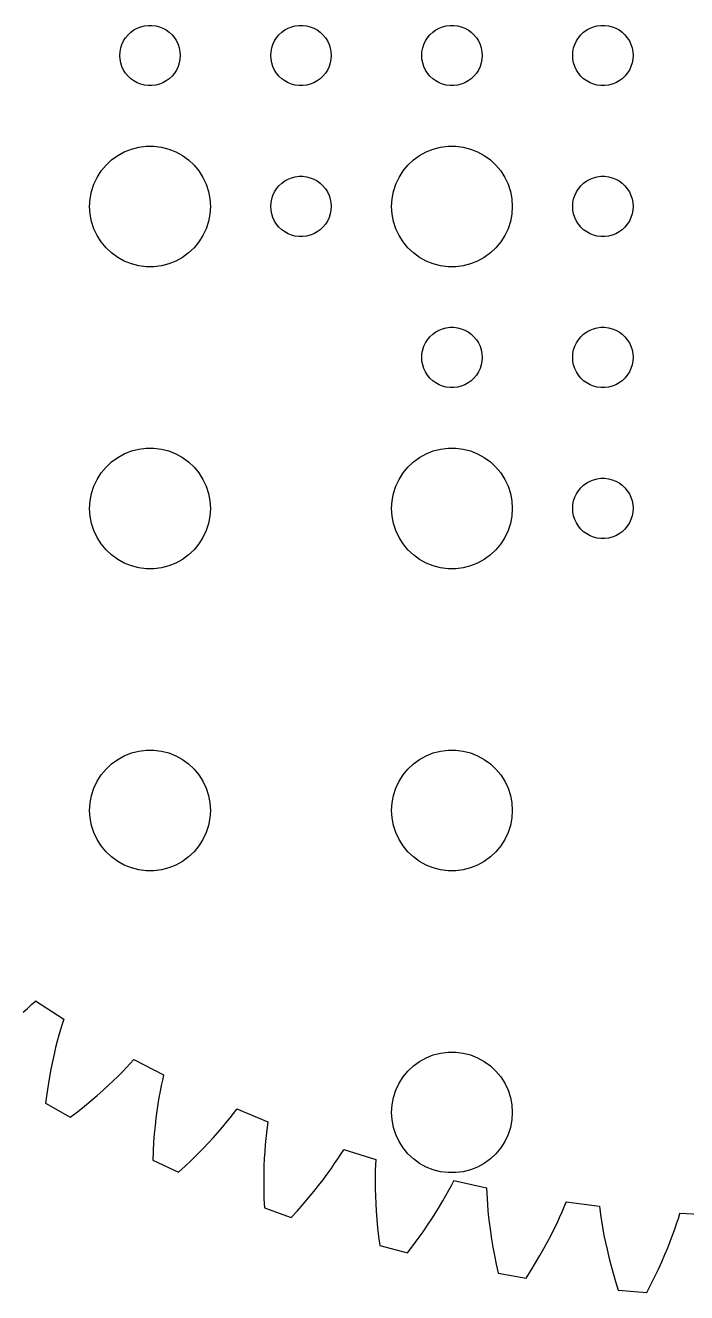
# Model space of a CAD drawing. Header units: metres. Extents: x -69 to 69, y 41 to 289.
# Drawn here: x -36.2 to -3.3, y 41 to 104 of the extents above; entities that cross this region are included whole.
import ezdxf

# ---------------------------------------------------------------- set-up
doc = ezdxf.new("R2010")
doc.units = ezdxf.units.M

msp = doc.modelspace()

# ---------------------------------------------------------------- linework, layer by layer
for p, q in [((-30.6387, 103.857), (-30.4635, 103.927)), ((-30.4635, 103.927), (-30.2811, 103.973)), ((-30.2811, 103.973), (-30.0942, 103.997)), ((-30.0942, 103.997), (-29.9058, 103.997)), ((-29.9058, 103.997), (-29.7189, 103.973)), ((-29.7189, 103.973), (-29.5365, 103.927)), ((-29.5365, 103.927), (-29.3613, 103.857)), ((-23.1387, 103.857), (-22.9635, 103.927)), ((-22.9635, 103.927), (-22.7811, 103.973)), ((-22.7811, 103.973), (-22.5942, 103.997)), ((-22.5942, 103.997), (-22.4058, 103.997)), ((-22.4058, 103.997), (-22.2189, 103.973)), ((-22.2189, 103.973), (-22.0365, 103.927)), ((-22.0365, 103.927), (-21.8613, 103.857)), ((-15.6387, 103.857), (-15.4635, 103.927)), ((-15.4635, 103.927), (-15.2811, 103.973)), ((-15.2811, 103.973), (-15.0942, 103.997)), ((-15.0942, 103.997), (-14.9058, 103.997)), ((-14.9058, 103.997), (-14.7189, 103.973)), ((-14.7189, 103.973), (-14.5365, 103.927)), ((-14.5365, 103.927), (-14.3613, 103.857)), ((-8.13866, 103.857), (-7.96352, 103.927)), ((-7.96352, 103.927), (-7.78107, 103.973)), ((-7.78107, 103.973), (-7.59418, 103.997)), ((-7.59418, 103.997), (-7.40581, 103.997)), ((-7.40581, 103.997), (-7.21892, 103.973)), ((-7.21892, 103.973), (-7.03647, 103.927)), ((-7.03647, 103.927), (-6.86133, 103.857)), ((-31.3145, 103.223), (-31.2135, 103.382)), ((-31.2135, 103.382), (-31.0934, 103.527)), ((-31.0934, 103.527), (-30.9561, 103.656)), ((-30.9561, 103.656), (-30.8037, 103.766)), ((-30.8037, 103.766), (-30.6387, 103.857)), ((-29.3613, 103.857), (-29.1963, 103.766)), ((-29.1963, 103.766), (-29.0439, 103.656)), ((-29.0439, 103.656), (-28.9065, 103.527)), ((-28.9065, 103.527), (-28.7865, 103.382)), ((-28.7865, 103.382), (-28.6855, 103.223)), ((-23.8145, 103.223), (-23.7135, 103.382)), ((-23.7135, 103.382), (-23.5934, 103.527)), ((-23.5934, 103.527), (-23.4561, 103.656)), ((-23.4561, 103.656), (-23.3037, 103.766)), ((-23.3037, 103.766), (-23.1387, 103.857)), ((-21.8613, 103.857), (-21.6963, 103.766)), ((-21.6963, 103.766), (-21.5439, 103.656)), ((-21.5439, 103.656), (-21.4065, 103.527)), ((-21.4065, 103.527), (-21.2865, 103.382)), ((-21.2865, 103.382), (-21.1855, 103.223)), ((-16.3145, 103.223), (-16.2135, 103.382)), ((-16.2135, 103.382), (-16.0934, 103.527)), ((-16.0934, 103.527), (-15.9561, 103.656)), ((-15.9561, 103.656), (-15.8037, 103.766)), ((-15.8037, 103.766), (-15.6387, 103.857)), ((-14.3613, 103.857), (-14.1963, 103.766)), ((-14.1963, 103.766), (-14.0439, 103.656)), ((-14.0439, 103.656), (-13.9065, 103.527)), ((-13.9065, 103.527), (-13.7865, 103.382)), ((-13.7865, 103.382), (-13.6855, 103.223)), ((-8.81445, 103.223), (-8.71352, 103.382)), ((-8.71352, 103.382), (-8.59344, 103.527)), ((-8.59344, 103.527), (-8.45613, 103.656)), ((-8.45613, 103.656), (-8.30373, 103.766)), ((-8.30373, 103.766), (-8.13866, 103.857)), ((-6.86133, 103.857), (-6.69626, 103.766)), ((-6.69626, 103.766), (-6.54385, 103.656)), ((-6.54385, 103.656), (-6.40654, 103.527)), ((-6.40654, 103.527), (-6.28647, 103.382)), ((-6.28647, 103.382), (-6.18553, 103.223)), ((-31.5, 102.5), (-31.4882, 102.688)), ((-31.4882, 102.688), (-31.4529, 102.873)), ((-31.4529, 102.873), (-31.3947, 103.052)), ((-31.3947, 103.052), (-31.3145, 103.223)), ((-28.6855, 103.223), (-28.6053, 103.052)), ((-28.6053, 103.052), (-28.5471, 102.873)), ((-28.5471, 102.873), (-28.5118, 102.688)), ((-28.5118, 102.688), (-28.5, 102.5)), ((-24, 102.5), (-23.9882, 102.688)), ((-23.9882, 102.688), (-23.9529, 102.873)), ((-23.9529, 102.873), (-23.8947, 103.052)), ((-23.8947, 103.052), (-23.8145, 103.223)), ((-21.1855, 103.223), (-21.1053, 103.052)), ((-21.1053, 103.052), (-21.0471, 102.873)), ((-21.0471, 102.873), (-21.0118, 102.688)), ((-21.0118, 102.688), (-21, 102.5)), ((-16.5, 102.5), (-16.4882, 102.688)), ((-16.4882, 102.688), (-16.4529, 102.873)), ((-16.4529, 102.873), (-16.3947, 103.052)), ((-16.3947, 103.052), (-16.3145, 103.223)), ((-13.6855, 103.223), (-13.6053, 103.052)), ((-13.6053, 103.052), (-13.5471, 102.873)), ((-13.5471, 102.873), (-13.5118, 102.688)), ((-13.5118, 102.688), (-13.5, 102.5)), ((-9, 102.5), (-8.98816, 102.688)), ((-8.98816, 102.688), (-8.95287, 102.873)), ((-8.95287, 102.873), (-8.89465, 103.052)), ((-8.89465, 103.052), (-8.81445, 103.223)), ((-6.18553, 103.223), (-6.10533, 103.052)), ((-6.10533, 103.052), (-6.04712, 102.873)), ((-6.04712, 102.873), (-6.01183, 102.688)), ((-6.01183, 102.688), (-6, 102.5)), ((-31.4882, 102.312), (-31.5, 102.5)), ((-31.4529, 102.127), (-31.4882, 102.312)), ((-31.3947, 101.948), (-31.4529, 102.127)), ((-28.5471, 102.127), (-28.6053, 101.948)), ((-28.5118, 102.312), (-28.5471, 102.127)), ((-28.5, 102.5), (-28.5118, 102.312)), ((-23.9882, 102.312), (-24, 102.5)), ((-23.9529, 102.127), (-23.9882, 102.312)), ((-23.8947, 101.948), (-23.9529, 102.127)), ((-21.0471, 102.127), (-21.1053, 101.948)), ((-21.0118, 102.312), (-21.0471, 102.127)), ((-21, 102.5), (-21.0118, 102.312)), ((-16.4882, 102.312), (-16.5, 102.5)), ((-16.4529, 102.127), (-16.4882, 102.312)), ((-16.3947, 101.948), (-16.4529, 102.127)), ((-13.5471, 102.127), (-13.6053, 101.948)), ((-13.5118, 102.312), (-13.5471, 102.127)), ((-13.5, 102.5), (-13.5118, 102.312)), ((-8.98816, 102.312), (-9, 102.5)), ((-8.95287, 102.127), (-8.98816, 102.312)), ((-8.89465, 101.948), (-8.95287, 102.127)), ((-6.04712, 102.127), (-6.10533, 101.948)), ((-6.01183, 102.312), (-6.04712, 102.127)), ((-6, 102.5), (-6.01183, 102.312)), ((-31.3145, 101.777), (-31.3947, 101.948)), ((-31.2135, 101.618), (-31.3145, 101.777)), ((-31.0934, 101.473), (-31.2135, 101.618)), ((-30.9561, 101.344), (-31.0934, 101.473)), ((-28.9065, 101.473), (-29.0439, 101.344)), ((-28.7865, 101.618), (-28.9065, 101.473)), ((-28.6855, 101.777), (-28.7865, 101.618)), ((-28.6053, 101.948), (-28.6855, 101.777)), ((-23.8145, 101.777), (-23.8947, 101.948)), ((-23.7135, 101.618), (-23.8145, 101.777)), ((-23.5934, 101.473), (-23.7135, 101.618)), ((-23.4561, 101.344), (-23.5934, 101.473)), ((-21.4065, 101.473), (-21.5439, 101.344)), ((-21.2865, 101.618), (-21.4065, 101.473)), ((-21.1855, 101.777), (-21.2865, 101.618)), ((-21.1053, 101.948), (-21.1855, 101.777)), ((-16.3145, 101.777), (-16.3947, 101.948)), ((-16.2135, 101.618), (-16.3145, 101.777)), ((-16.0934, 101.473), (-16.2135, 101.618)), ((-15.9561, 101.344), (-16.0934, 101.473)), ((-13.9065, 101.473), (-14.0439, 101.344)), ((-13.7865, 101.618), (-13.9065, 101.473)), ((-13.6855, 101.777), (-13.7865, 101.618)), ((-13.6053, 101.948), (-13.6855, 101.777)), ((-8.81445, 101.777), (-8.89465, 101.948)), ((-8.71352, 101.618), (-8.81445, 101.777)), ((-8.59344, 101.473), (-8.71352, 101.618)), ((-8.45613, 101.344), (-8.59344, 101.473)), ((-6.40654, 101.473), (-6.54385, 101.344)), ((-6.28647, 101.618), (-6.40654, 101.473)), ((-6.18553, 101.777), (-6.28647, 101.618)), ((-6.10533, 101.948), (-6.18553, 101.777)), ((-30.8037, 101.234), (-30.9561, 101.344)), ((-30.6387, 101.143), (-30.8037, 101.234)), ((-30.4635, 101.073), (-30.6387, 101.143)), ((-30.2811, 101.027), (-30.4635, 101.073)), ((-30.0942, 101.003), (-30.2811, 101.027)), ((-29.9058, 101.003), (-30.0942, 101.003)), ((-29.7189, 101.027), (-29.9058, 101.003)), ((-29.5365, 101.073), (-29.7189, 101.027)), ((-29.3613, 101.143), (-29.5365, 101.073)), ((-29.1963, 101.234), (-29.3613, 101.143)), ((-29.0439, 101.344), (-29.1963, 101.234)), ((-23.3037, 101.234), (-23.4561, 101.344)), ((-23.1387, 101.143), (-23.3037, 101.234)), ((-22.9635, 101.073), (-23.1387, 101.143)), ((-22.7811, 101.027), (-22.9635, 101.073)), ((-22.5942, 101.003), (-22.7811, 101.027)), ((-22.4058, 101.003), (-22.5942, 101.003)), ((-22.2189, 101.027), (-22.4058, 101.003)), ((-22.0365, 101.073), (-22.2189, 101.027)), ((-21.8613, 101.143), (-22.0365, 101.073)), ((-21.6963, 101.234), (-21.8613, 101.143)), ((-21.5439, 101.344), (-21.6963, 101.234)), ((-15.8037, 101.234), (-15.9561, 101.344)), ((-15.6387, 101.143), (-15.8037, 101.234)), ((-15.4635, 101.073), (-15.6387, 101.143)), ((-15.2811, 101.027), (-15.4635, 101.073)), ((-15.0942, 101.003), (-15.2811, 101.027)), ((-14.9058, 101.003), (-15.0942, 101.003)), ((-14.7189, 101.027), (-14.9058, 101.003)), ((-14.5365, 101.073), (-14.7189, 101.027)), ((-14.3613, 101.143), (-14.5365, 101.073)), ((-14.1963, 101.234), (-14.3613, 101.143)), ((-14.0439, 101.344), (-14.1963, 101.234)), ((-8.30373, 101.234), (-8.45613, 101.344)), ((-8.13866, 101.143), (-8.30373, 101.234)), ((-7.96352, 101.073), (-8.13866, 101.143)), ((-7.78107, 101.027), (-7.96352, 101.073)), ((-7.59418, 101.003), (-7.78107, 101.027)), ((-7.40581, 101.003), (-7.59418, 101.003)), ((-7.21892, 101.027), (-7.40581, 101.003)), ((-7.03647, 101.073), (-7.21892, 101.027)), ((-6.86133, 101.143), (-7.03647, 101.073)), ((-6.69626, 101.234), (-6.86133, 101.143)), ((-6.54385, 101.344), (-6.69626, 101.234)), ((-31.6075, 97.533), (-31.2773, 97.7145)), ((-31.2773, 97.7145), (-30.927, 97.8532)), ((-30.927, 97.8532), (-30.5621, 97.9469)), ((-30.5621, 97.9469), (-30.1884, 97.9941)), ((-30.1884, 97.9941), (-29.8116, 97.9941)), ((-29.8116, 97.9941), (-29.4379, 97.9469)), ((-29.4379, 97.9469), (-29.0729, 97.8532)), ((-29.0729, 97.8532), (-28.7227, 97.7145)), ((-28.7227, 97.7145), (-28.3925, 97.533)), ((-16.6075, 97.533), (-16.2773, 97.7145)), ((-16.2773, 97.7145), (-15.927, 97.8532)), ((-15.927, 97.8532), (-15.5621, 97.9469)), ((-15.5621, 97.9469), (-15.1884, 97.9941)), ((-15.1884, 97.9941), (-14.8116, 97.9941)), ((-14.8116, 97.9941), (-14.4379, 97.9469)), ((-14.4379, 97.9469), (-14.0729, 97.8532)), ((-14.0729, 97.8532), (-13.7227, 97.7145)), ((-13.7227, 97.7145), (-13.3925, 97.533)), ((-32.427, 96.7634), (-32.1869, 97.0536)), ((-32.1869, 97.0536), (-31.9123, 97.3116)), ((-31.9123, 97.3116), (-31.6075, 97.533)), ((-28.3925, 97.533), (-28.0877, 97.3116)), ((-28.0877, 97.3116), (-27.8131, 97.0536)), ((-27.8131, 97.0536), (-27.5729, 96.7634)), ((-17.427, 96.7634), (-17.1869, 97.0536)), ((-17.1869, 97.0536), (-16.9123, 97.3116)), ((-16.9123, 97.3116), (-16.6075, 97.533)), ((-13.3925, 97.533), (-13.0877, 97.3116)), ((-13.0877, 97.3116), (-12.8131, 97.0536)), ((-12.8131, 97.0536), (-12.5729, 96.7634)), ((-32.7893, 96.1044), (-32.6289, 96.4453)), ((-32.6289, 96.4453), (-32.427, 96.7634)), ((-27.5729, 96.7634), (-27.3711, 96.4453)), ((-27.3711, 96.4453), (-27.2107, 96.1044)), ((-23.3037, 96.2665), (-23.1387, 96.3573)), ((-23.1387, 96.3573), (-22.9635, 96.4266)), ((-22.9635, 96.4266), (-22.7811, 96.4734)), ((-22.7811, 96.4734), (-22.5942, 96.4971)), ((-22.5942, 96.4971), (-22.4058, 96.4971)), ((-22.4058, 96.4971), (-22.2189, 96.4734)), ((-22.2189, 96.4734), (-22.0365, 96.4266)), ((-22.0365, 96.4266), (-21.8613, 96.3573)), ((-21.8613, 96.3573), (-21.6963, 96.2665)), ((-17.7893, 96.1044), (-17.6289, 96.4453)), ((-17.6289, 96.4453), (-17.427, 96.7634)), ((-12.5729, 96.7634), (-12.3711, 96.4453)), ((-12.3711, 96.4453), (-12.2107, 96.1044)), ((-8.30373, 96.2665), (-8.13866, 96.3573)), ((-8.13866, 96.3573), (-7.96352, 96.4266)), ((-7.96352, 96.4266), (-7.78107, 96.4734)), ((-7.78107, 96.4734), (-7.59418, 96.4971)), ((-7.59418, 96.4971), (-7.40581, 96.4971)), ((-7.40581, 96.4971), (-7.21892, 96.4734)), ((-7.21892, 96.4734), (-7.03647, 96.4266)), ((-7.03647, 96.4266), (-6.86133, 96.3573)), ((-6.86133, 96.3573), (-6.69626, 96.2665)), ((-32.9763, 95.376), (-32.9057, 95.7461)), ((-32.9057, 95.7461), (-32.7893, 96.1044)), ((-27.2107, 96.1044), (-27.0942, 95.7461)), ((-27.0942, 95.7461), (-27.0237, 95.376)), ((-23.8947, 95.5522), (-23.8145, 95.7226)), ((-23.8145, 95.7226), (-23.7135, 95.8817)), ((-23.7135, 95.8817), (-23.5934, 96.0268)), ((-23.5934, 96.0268), (-23.4561, 96.1558)), ((-23.4561, 96.1558), (-23.3037, 96.2665)), ((-21.6963, 96.2665), (-21.5439, 96.1558)), ((-21.5439, 96.1558), (-21.4065, 96.0268)), ((-21.4065, 96.0268), (-21.2865, 95.8817)), ((-21.2865, 95.8817), (-21.1855, 95.7226)), ((-21.1855, 95.7226), (-21.1053, 95.5522)), ((-17.9763, 95.376), (-17.9057, 95.7461)), ((-17.9057, 95.7461), (-17.7893, 96.1044)), ((-12.2107, 96.1044), (-12.0942, 95.7461)), ((-12.0942, 95.7461), (-12.0237, 95.376)), ((-8.89465, 95.5522), (-8.81445, 95.7226)), ((-8.81445, 95.7226), (-8.71352, 95.8817)), ((-8.71352, 95.8817), (-8.59344, 96.0268)), ((-8.59344, 96.0268), (-8.45613, 96.1558)), ((-8.45613, 96.1558), (-8.30373, 96.2665)), ((-6.69626, 96.2665), (-6.54385, 96.1558)), ((-6.54385, 96.1558), (-6.40654, 96.0268)), ((-6.40654, 96.0268), (-6.28647, 95.8817)), ((-6.28647, 95.8817), (-6.18553, 95.7226)), ((-6.18553, 95.7226), (-6.10533, 95.5522)), ((-33, 95), (-32.9763, 95.376)), ((-27.0237, 95.376), (-27, 95)), ((-24, 95), (-23.9882, 95.188)), ((-23.9882, 95.188), (-23.9529, 95.373)), ((-23.9529, 95.373), (-23.8947, 95.5522)), ((-21.1053, 95.5522), (-21.0471, 95.373)), ((-21.0471, 95.373), (-21.0118, 95.188)), ((-21.0118, 95.188), (-21, 95)), ((-18, 95), (-17.9763, 95.376)), ((-12.0237, 95.376), (-12, 95)), ((-9, 95), (-8.98816, 95.188)), ((-8.98816, 95.188), (-8.95287, 95.373)), ((-8.95287, 95.373), (-8.89465, 95.5522)), ((-6.10533, 95.5522), (-6.04712, 95.373)), ((-6.04712, 95.373), (-6.01183, 95.188)), ((-6.01183, 95.188), (-6, 95)), ((-32.9763, 94.624), (-33, 95)), ((-32.9057, 94.2539), (-32.9763, 94.624)), ((-27.0237, 94.624), (-27.0942, 94.2539)), ((-27, 95), (-27.0237, 94.624)), ((-23.9882, 94.812), (-24, 95)), ((-23.9529, 94.627), (-23.9882, 94.812)), ((-23.8947, 94.4478), (-23.9529, 94.627)), ((-23.8145, 94.2774), (-23.8947, 94.4478)), ((-21.1053, 94.4478), (-21.1855, 94.2774)), ((-21.0471, 94.627), (-21.1053, 94.4478)), ((-21.0118, 94.812), (-21.0471, 94.627)), ((-21, 95), (-21.0118, 94.812)), ((-17.9763, 94.624), (-18, 95)), ((-17.9057, 94.2539), (-17.9763, 94.624)), ((-12.0237, 94.624), (-12.0942, 94.2539)), ((-12, 95), (-12.0237, 94.624)), ((-8.98816, 94.812), (-9, 95)), ((-8.95287, 94.627), (-8.98816, 94.812)), ((-8.89465, 94.4478), (-8.95287, 94.627)), ((-8.81445, 94.2774), (-8.89465, 94.4478)), ((-6.10533, 94.4478), (-6.18553, 94.2774)), ((-6.04712, 94.627), (-6.10533, 94.4478)), ((-6.01183, 94.812), (-6.04712, 94.627)), ((-6, 95), (-6.01183, 94.812)), ((-32.7893, 93.8956), (-32.9057, 94.2539)), ((-32.6289, 93.5547), (-32.7893, 93.8956)), ((-27.2107, 93.8956), (-27.3711, 93.5547)), ((-27.0942, 94.2539), (-27.2107, 93.8956)), ((-23.7135, 94.1183), (-23.8145, 94.2774)), ((-23.5934, 93.9732), (-23.7135, 94.1183)), ((-23.4561, 93.8442), (-23.5934, 93.9732)), ((-23.3037, 93.7335), (-23.4561, 93.8442)), ((-21.5439, 93.8442), (-21.6963, 93.7335)), ((-21.4065, 93.9732), (-21.5439, 93.8442)), ((-21.2865, 94.1183), (-21.4065, 93.9732)), ((-21.1855, 94.2774), (-21.2865, 94.1183)), ((-17.7893, 93.8956), (-17.9057, 94.2539)), ((-17.6289, 93.5547), (-17.7893, 93.8956)), ((-12.2107, 93.8956), (-12.3711, 93.5547)), ((-12.0942, 94.2539), (-12.2107, 93.8956)), ((-8.71352, 94.1183), (-8.81445, 94.2774)), ((-8.59344, 93.9732), (-8.71352, 94.1183)), ((-8.45613, 93.8442), (-8.59344, 93.9732)), ((-8.30373, 93.7335), (-8.45613, 93.8442)), ((-6.54385, 93.8442), (-6.69626, 93.7335)), ((-6.40654, 93.9732), (-6.54385, 93.8442)), ((-6.28647, 94.1183), (-6.40654, 93.9732)), ((-6.18553, 94.2774), (-6.28647, 94.1183)), ((-32.427, 93.2366), (-32.6289, 93.5547)), ((-32.1869, 92.9464), (-32.427, 93.2366)), ((-27.5729, 93.2366), (-27.8131, 92.9464)), ((-27.3711, 93.5547), (-27.5729, 93.2366)), ((-23.1387, 93.6428), (-23.3037, 93.7335)), ((-22.9635, 93.5734), (-23.1387, 93.6428)), ((-22.7811, 93.5266), (-22.9635, 93.5734)), ((-22.5942, 93.503), (-22.7811, 93.5266)), ((-22.4058, 93.503), (-22.5942, 93.503)), ((-22.2189, 93.5266), (-22.4058, 93.503)), ((-22.0365, 93.5734), (-22.2189, 93.5266)), ((-21.8613, 93.6428), (-22.0365, 93.5734)), ((-21.6963, 93.7335), (-21.8613, 93.6428)), ((-17.427, 93.2366), (-17.6289, 93.5547)), ((-17.1869, 92.9464), (-17.427, 93.2366)), ((-12.5729, 93.2366), (-12.8131, 92.9464)), ((-12.3711, 93.5547), (-12.5729, 93.2366)), ((-8.13866, 93.6428), (-8.30373, 93.7335)), ((-7.96352, 93.5734), (-8.13866, 93.6428)), ((-7.78107, 93.5266), (-7.96352, 93.5734)), ((-7.59418, 93.503), (-7.78107, 93.5266)), ((-7.40581, 93.503), (-7.59418, 93.503)), ((-7.21892, 93.5266), (-7.40581, 93.503)), ((-7.03647, 93.5734), (-7.21892, 93.5266)), ((-6.86133, 93.6428), (-7.03647, 93.5734)), ((-6.69626, 93.7335), (-6.86133, 93.6428)), ((-31.9123, 92.6885), (-32.1869, 92.9464)), ((-31.6075, 92.467), (-31.9123, 92.6885)), ((-28.0877, 92.6885), (-28.3925, 92.467)), ((-27.8131, 92.9464), (-28.0877, 92.6885)), ((-16.9123, 92.6885), (-17.1869, 92.9464)), ((-16.6075, 92.467), (-16.9123, 92.6885)), ((-13.0877, 92.6885), (-13.3925, 92.467)), ((-12.8131, 92.9464), (-13.0877, 92.6885)), ((-31.2773, 92.2855), (-31.6075, 92.467)), ((-30.927, 92.1468), (-31.2773, 92.2855)), ((-30.5621, 92.0531), (-30.927, 92.1468)), ((-30.1884, 92.0059), (-30.5621, 92.0531)), ((-29.8116, 92.0059), (-30.1884, 92.0059)), ((-29.4379, 92.0531), (-29.8116, 92.0059)), ((-29.0729, 92.1468), (-29.4379, 92.0531)), ((-28.7227, 92.2855), (-29.0729, 92.1468)), ((-28.3925, 92.467), (-28.7227, 92.2855)), ((-16.2773, 92.2855), (-16.6075, 92.467)), ((-15.927, 92.1468), (-16.2773, 92.2855)), ((-15.5621, 92.0531), (-15.927, 92.1468)), ((-15.1884, 92.0059), (-15.5621, 92.0531)), ((-14.8116, 92.0059), (-15.1884, 92.0059)), ((-14.4379, 92.0531), (-14.8116, 92.0059)), ((-14.0729, 92.1468), (-14.4379, 92.0531)), ((-13.7227, 92.2855), (-14.0729, 92.1468)), ((-13.3925, 92.467), (-13.7227, 92.2855)), ((-15.9561, 88.6558), (-15.8037, 88.7665)), ((-15.8037, 88.7665), (-15.6387, 88.8573)), ((-15.6387, 88.8573), (-15.4635, 88.9266)), ((-15.4635, 88.9266), (-15.2811, 88.9734)), ((-15.2811, 88.9734), (-15.0942, 88.997)), ((-15.0942, 88.997), (-14.9058, 88.997)), ((-14.9058, 88.997), (-14.7189, 88.9734)), ((-14.7189, 88.9734), (-14.5365, 88.9266)), ((-14.5365, 88.9266), (-14.3613, 88.8573)), ((-14.3613, 88.8573), (-14.1963, 88.7665)), ((-14.1963, 88.7665), (-14.0439, 88.6558)), ((-8.45613, 88.6558), (-8.30373, 88.7665)), ((-8.30373, 88.7665), (-8.13866, 88.8573)), ((-8.13866, 88.8573), (-7.96352, 88.9266)), ((-7.96352, 88.9266), (-7.78107, 88.9734)), ((-7.78107, 88.9734), (-7.59418, 88.997)), ((-7.59418, 88.997), (-7.40581, 88.997)), ((-7.40581, 88.997), (-7.21892, 88.9734)), ((-7.21892, 88.9734), (-7.03647, 88.9266)), ((-7.03647, 88.9266), (-6.86133, 88.8573)), ((-6.86133, 88.8573), (-6.69626, 88.7665)), ((-6.69626, 88.7665), (-6.54385, 88.6558)), ((-16.3947, 88.0522), (-16.3145, 88.2226)), ((-16.3145, 88.2226), (-16.2135, 88.3817)), ((-16.2135, 88.3817), (-16.0934, 88.5268)), ((-16.0934, 88.5268), (-15.9561, 88.6558)), ((-14.0439, 88.6558), (-13.9065, 88.5268)), ((-13.9065, 88.5268), (-13.7865, 88.3817)), ((-13.7865, 88.3817), (-13.6855, 88.2226)), ((-13.6855, 88.2226), (-13.6053, 88.0522)), ((-8.89465, 88.0522), (-8.81445, 88.2226)), ((-8.81445, 88.2226), (-8.71352, 88.3817)), ((-8.71352, 88.3817), (-8.59344, 88.5268)), ((-8.59344, 88.5268), (-8.45613, 88.6558)), ((-6.54385, 88.6558), (-6.40654, 88.5268)), ((-6.40654, 88.5268), (-6.28647, 88.3817)), ((-6.28647, 88.3817), (-6.18553, 88.2226)), ((-6.18553, 88.2226), (-6.10533, 88.0522)), ((-16.5, 87.5), (-16.4882, 87.688)), ((-16.4882, 87.688), (-16.4529, 87.873)), ((-16.4529, 87.873), (-16.3947, 88.0522)), ((-13.6053, 88.0522), (-13.5471, 87.873)), ((-13.5471, 87.873), (-13.5118, 87.688)), ((-13.5118, 87.688), (-13.5, 87.5)), ((-9, 87.5), (-8.98816, 87.688)), ((-8.98816, 87.688), (-8.95287, 87.873)), ((-8.95287, 87.873), (-8.89465, 88.0522)), ((-6.10533, 88.0522), (-6.04712, 87.873)), ((-6.04712, 87.873), (-6.01183, 87.688)), ((-6.01183, 87.688), (-6, 87.5)), ((-16.4882, 87.312), (-16.5, 87.5)), ((-16.4529, 87.127), (-16.4882, 87.312)), ((-16.3947, 86.9478), (-16.4529, 87.127)), ((-16.3145, 86.7774), (-16.3947, 86.9478)), ((-13.6053, 86.9478), (-13.6855, 86.7774)), ((-13.5471, 87.127), (-13.6053, 86.9478)), ((-13.5118, 87.312), (-13.5471, 87.127)), ((-13.5, 87.5), (-13.5118, 87.312)), ((-8.98816, 87.312), (-9, 87.5)), ((-8.95287, 87.127), (-8.98816, 87.312)), ((-8.89465, 86.9478), (-8.95287, 87.127)), ((-8.81445, 86.7774), (-8.89465, 86.9478)), ((-6.10533, 86.9478), (-6.18553, 86.7774)), ((-6.04712, 87.127), (-6.10533, 86.9478)), ((-6.01183, 87.312), (-6.04712, 87.127)), ((-6, 87.5), (-6.01183, 87.312)), ((-16.2135, 86.6183), (-16.3145, 86.7774)), ((-16.0934, 86.4732), (-16.2135, 86.6183)), ((-15.9561, 86.3442), (-16.0934, 86.4732)), ((-15.8037, 86.2335), (-15.9561, 86.3442)), ((-14.0439, 86.3442), (-14.1963, 86.2335)), ((-13.9065, 86.4732), (-14.0439, 86.3442)), ((-13.7865, 86.6183), (-13.9065, 86.4732)), ((-13.6855, 86.7774), (-13.7865, 86.6183)), ((-8.71352, 86.6183), (-8.81445, 86.7774)), ((-8.59344, 86.4732), (-8.71352, 86.6183)), ((-8.45613, 86.3442), (-8.59344, 86.4732)), ((-8.30373, 86.2335), (-8.45613, 86.3442)), ((-6.54385, 86.3442), (-6.69626, 86.2335)), ((-6.40654, 86.4732), (-6.54385, 86.3442)), ((-6.28647, 86.6183), (-6.40654, 86.4732)), ((-6.18553, 86.7774), (-6.28647, 86.6183)), ((-15.6387, 86.1428), (-15.8037, 86.2335)), ((-15.4635, 86.0734), (-15.6387, 86.1428)), ((-15.2811, 86.0266), (-15.4635, 86.0734)), ((-15.0942, 86.003), (-15.2811, 86.0266)), ((-14.9058, 86.003), (-15.0942, 86.003)), ((-14.7189, 86.0266), (-14.9058, 86.003)), ((-14.5365, 86.0734), (-14.7189, 86.0266)), ((-14.3613, 86.1428), (-14.5365, 86.0734)), ((-14.1963, 86.2335), (-14.3613, 86.1428)), ((-8.13866, 86.1428), (-8.30373, 86.2335)), ((-7.96352, 86.0734), (-8.13866, 86.1428)), ((-7.78107, 86.0266), (-7.96352, 86.0734)), ((-7.59418, 86.003), (-7.78107, 86.0266)), ((-7.40581, 86.003), (-7.59418, 86.003)), ((-7.21892, 86.0266), (-7.40581, 86.003)), ((-7.03647, 86.0734), (-7.21892, 86.0266)), ((-6.86133, 86.1428), (-7.03647, 86.0734)), ((-6.69626, 86.2335), (-6.86133, 86.1428)), ((-31.9123, 82.3116), (-31.6075, 82.533)), ((-31.6075, 82.533), (-31.2773, 82.7145)), ((-31.2773, 82.7145), (-30.927, 82.8532)), ((-30.927, 82.8532), (-30.5621, 82.9469)), ((-30.5621, 82.9469), (-30.1884, 82.9941)), ((-30.1884, 82.9941), (-29.8116, 82.9941)), ((-29.8116, 82.9941), (-29.4379, 82.9469)), ((-29.4379, 82.9469), (-29.0729, 82.8532)), ((-29.0729, 82.8532), (-28.7227, 82.7145)), ((-28.7227, 82.7145), (-28.3925, 82.533)), ((-28.3925, 82.533), (-28.0877, 82.3116)), ((-16.9123, 82.3116), (-16.6075, 82.533)), ((-16.6075, 82.533), (-16.2773, 82.7145)), ((-16.2773, 82.7145), (-15.927, 82.8532)), ((-15.927, 82.8532), (-15.5621, 82.9469)), ((-15.5621, 82.9469), (-15.1884, 82.9941)), ((-15.1884, 82.9941), (-14.8116, 82.9941)), ((-14.8116, 82.9941), (-14.4379, 82.9469)), ((-14.4379, 82.9469), (-14.0729, 82.8532)), ((-14.0729, 82.8532), (-13.7227, 82.7145)), ((-13.7227, 82.7145), (-13.3925, 82.533)), ((-13.3925, 82.533), (-13.0877, 82.3116)), ((-32.427, 81.7634), (-32.1869, 82.0536)), ((-32.1869, 82.0536), (-31.9123, 82.3116)), ((-28.0877, 82.3116), (-27.8131, 82.0536)), ((-27.8131, 82.0536), (-27.5729, 81.7634)), ((-17.427, 81.7634), (-17.1869, 82.0536)), ((-17.1869, 82.0536), (-16.9123, 82.3116)), ((-13.0877, 82.3116), (-12.8131, 82.0536)), ((-12.8131, 82.0536), (-12.5729, 81.7634)), ((-32.7893, 81.1044), (-32.6289, 81.4453)), ((-32.6289, 81.4453), (-32.427, 81.7634)), ((-27.5729, 81.7634), (-27.3711, 81.4453)), ((-27.3711, 81.4453), (-27.2107, 81.1044)), ((-17.7893, 81.1044), (-17.6289, 81.4453)), ((-17.6289, 81.4453), (-17.427, 81.7634)), ((-12.5729, 81.7634), (-12.3711, 81.4453)), ((-12.3711, 81.4453), (-12.2107, 81.1044)), ((-8.45613, 81.1558), (-8.30373, 81.2665)), ((-8.30373, 81.2665), (-8.13866, 81.3573)), ((-8.13866, 81.3573), (-7.96352, 81.4266)), ((-7.96352, 81.4266), (-7.78107, 81.4734)), ((-7.78107, 81.4734), (-7.59418, 81.497)), ((-7.59418, 81.497), (-7.40581, 81.497)), ((-7.40581, 81.497), (-7.21892, 81.4734)), ((-7.21892, 81.4734), (-7.03647, 81.4266)), ((-7.03647, 81.4266), (-6.86133, 81.3573)), ((-6.86133, 81.3573), (-6.69626, 81.2665)), ((-6.69626, 81.2665), (-6.54385, 81.1558)), ((-32.9763, 80.376), (-32.9057, 80.7461)), ((-32.9057, 80.7461), (-32.7893, 81.1044)), ((-27.2107, 81.1044), (-27.0942, 80.7461)), ((-27.0942, 80.7461), (-27.0237, 80.376)), ((-17.9763, 80.376), (-17.9057, 80.7461)), ((-17.9057, 80.7461), (-17.7893, 81.1044)), ((-12.2107, 81.1044), (-12.0942, 80.7461)), ((-12.0942, 80.7461), (-12.0237, 80.376)), ((-8.89465, 80.5522), (-8.81445, 80.7226)), ((-8.81445, 80.7226), (-8.71352, 80.8817)), ((-8.71352, 80.8817), (-8.59344, 81.0268)), ((-8.59344, 81.0268), (-8.45613, 81.1558)), ((-6.54385, 81.1558), (-6.40654, 81.0268)), ((-6.40654, 81.0268), (-6.28647, 80.8817)), ((-6.28647, 80.8817), (-6.18553, 80.7226)), ((-6.18553, 80.7226), (-6.10533, 80.5522)), ((-33, 80), (-32.9763, 80.376)), ((-32.9763, 79.624), (-33, 80)), ((-27.0237, 80.376), (-27, 80)), ((-27, 80), (-27.0237, 79.624)), ((-18, 80), (-17.9763, 80.376)), ((-17.9763, 79.624), (-18, 80)), ((-12.0237, 80.376), (-12, 80)), ((-12, 80), (-12.0237, 79.624)), ((-9, 80), (-8.98816, 80.188)), ((-8.98816, 79.812), (-9, 80)), ((-8.98816, 80.188), (-8.95287, 80.373)), ((-8.95287, 80.373), (-8.89465, 80.5522)), ((-6.10533, 80.5522), (-6.04712, 80.373)), ((-6.04712, 80.373), (-6.01183, 80.188)), ((-6.01183, 80.188), (-6, 80)), ((-6, 80), (-6.01183, 79.812)), ((-32.9057, 79.2539), (-32.9763, 79.624)), ((-27.0237, 79.624), (-27.0942, 79.2539)), ((-17.9057, 79.2539), (-17.9763, 79.624)), ((-12.0237, 79.624), (-12.0942, 79.2539)), ((-8.95287, 79.627), (-8.98816, 79.812)), ((-8.89465, 79.4478), (-8.95287, 79.627)), ((-8.81445, 79.2774), (-8.89465, 79.4478)), ((-6.10533, 79.4478), (-6.18553, 79.2774)), ((-6.04712, 79.627), (-6.10533, 79.4478)), ((-6.01183, 79.812), (-6.04712, 79.627)), ((-32.7893, 78.8956), (-32.9057, 79.2539)), ((-32.6289, 78.5547), (-32.7893, 78.8956)), ((-27.2107, 78.8956), (-27.3711, 78.5547)), ((-27.0942, 79.2539), (-27.2107, 78.8956)), ((-17.7893, 78.8956), (-17.9057, 79.2539)), ((-17.6289, 78.5547), (-17.7893, 78.8956)), ((-12.2107, 78.8956), (-12.3711, 78.5547)), ((-12.0942, 79.2539), (-12.2107, 78.8956)), ((-8.71352, 79.1183), (-8.81445, 79.2774)), ((-8.59344, 78.9732), (-8.71352, 79.1183)), ((-8.45613, 78.8442), (-8.59344, 78.9732)), ((-8.30373, 78.7335), (-8.45613, 78.8442)), ((-8.13866, 78.6428), (-8.30373, 78.7335)), ((-6.69626, 78.7335), (-6.86133, 78.6428)), ((-6.54385, 78.8442), (-6.69626, 78.7335)), ((-6.40654, 78.9732), (-6.54385, 78.8442)), ((-6.28647, 79.1183), (-6.40654, 78.9732)), ((-6.18553, 79.2774), (-6.28647, 79.1183)), ((-32.427, 78.2366), (-32.6289, 78.5547)), ((-32.1869, 77.9464), (-32.427, 78.2366)), ((-27.5729, 78.2366), (-27.8131, 77.9464)), ((-27.3711, 78.5547), (-27.5729, 78.2366)), ((-17.427, 78.2366), (-17.6289, 78.5547)), ((-17.1869, 77.9464), (-17.427, 78.2366)), ((-12.5729, 78.2366), (-12.8131, 77.9464)), ((-12.3711, 78.5547), (-12.5729, 78.2366)), ((-7.96352, 78.5734), (-8.13866, 78.6428)), ((-7.78107, 78.5266), (-7.96352, 78.5734)), ((-7.59418, 78.503), (-7.78107, 78.5266)), ((-7.40581, 78.503), (-7.59418, 78.503)), ((-7.21892, 78.5266), (-7.40581, 78.503)), ((-7.03647, 78.5734), (-7.21892, 78.5266)), ((-6.86133, 78.6428), (-7.03647, 78.5734)), ((-31.9123, 77.6885), (-32.1869, 77.9464)), ((-31.6075, 77.467), (-31.9123, 77.6885)), ((-31.2773, 77.2855), (-31.6075, 77.467)), ((-28.3925, 77.467), (-28.7227, 77.2855)), ((-28.0877, 77.6885), (-28.3925, 77.467)), ((-27.8131, 77.9464), (-28.0877, 77.6885)), ((-16.9123, 77.6885), (-17.1869, 77.9464)), ((-16.6075, 77.467), (-16.9123, 77.6885)), ((-16.2773, 77.2855), (-16.6075, 77.467)), ((-13.3925, 77.467), (-13.7227, 77.2855)), ((-13.0877, 77.6885), (-13.3925, 77.467)), ((-12.8131, 77.9464), (-13.0877, 77.6885)), ((-30.927, 77.1468), (-31.2773, 77.2855)), ((-30.5621, 77.0531), (-30.927, 77.1468)), ((-30.1884, 77.0059), (-30.5621, 77.0531)), ((-29.8116, 77.0059), (-30.1884, 77.0059)), ((-29.4379, 77.0531), (-29.8116, 77.0059)), ((-29.0729, 77.1468), (-29.4379, 77.0531)), ((-28.7227, 77.2855), (-29.0729, 77.1468)), ((-15.927, 77.1468), (-16.2773, 77.2855)), ((-15.5621, 77.0531), (-15.927, 77.1468)), ((-15.1884, 77.0059), (-15.5621, 77.0531)), ((-14.8116, 77.0059), (-15.1884, 77.0059)), ((-14.4379, 77.0531), (-14.8116, 77.0059)), ((-14.0729, 77.1468), (-14.4379, 77.0531)), ((-13.7227, 77.2855), (-14.0729, 77.1468)), ((-30.5621, 67.9469), (-30.1884, 67.9941)), ((-30.1884, 67.9941), (-29.8116, 67.9941)), ((-29.8116, 67.9941), (-29.4379, 67.9469)), ((-15.5621, 67.9469), (-15.1884, 67.9941)), ((-15.1884, 67.9941), (-14.8116, 67.9941)), ((-14.8116, 67.9941), (-14.4379, 67.9469)), ((-31.9123, 67.3115), (-31.6075, 67.533)), ((-31.6075, 67.533), (-31.2773, 67.7145)), ((-31.2773, 67.7145), (-30.927, 67.8532)), ((-30.927, 67.8532), (-30.5621, 67.9469)), ((-29.4379, 67.9469), (-29.0729, 67.8532)), ((-29.0729, 67.8532), (-28.7227, 67.7145)), ((-28.7227, 67.7145), (-28.3925, 67.533)), ((-28.3925, 67.533), (-28.0877, 67.3115)), ((-16.9123, 67.3115), (-16.6075, 67.533)), ((-16.6075, 67.533), (-16.2773, 67.7145)), ((-16.2773, 67.7145), (-15.927, 67.8532)), ((-15.927, 67.8532), (-15.5621, 67.9469)), ((-14.4379, 67.9469), (-14.0729, 67.8532)), ((-14.0729, 67.8532), (-13.7227, 67.7145)), ((-13.7227, 67.7145), (-13.3925, 67.533)), ((-13.3925, 67.533), (-13.0877, 67.3115)), ((-32.6289, 66.4453), (-32.427, 66.7634)), ((-32.427, 66.7634), (-32.1869, 67.0536)), ((-32.1869, 67.0536), (-31.9123, 67.3115)), ((-28.0877, 67.3115), (-27.8131, 67.0536)), ((-27.8131, 67.0536), (-27.5729, 66.7634)), ((-27.5729, 66.7634), (-27.3711, 66.4453)), ((-17.6289, 66.4453), (-17.427, 66.7634)), ((-17.427, 66.7634), (-17.1869, 67.0536)), ((-17.1869, 67.0536), (-16.9123, 67.3115)), ((-13.0877, 67.3115), (-12.8131, 67.0536)), ((-12.8131, 67.0536), (-12.5729, 66.7634)), ((-12.5729, 66.7634), (-12.3711, 66.4453)), ((-32.9057, 65.7461), (-32.7893, 66.1044)), ((-32.7893, 66.1044), (-32.6289, 66.4453)), ((-27.3711, 66.4453), (-27.2107, 66.1044)), ((-27.2107, 66.1044), (-27.0942, 65.7461)), ((-17.9057, 65.7461), (-17.7893, 66.1044)), ((-17.7893, 66.1044), (-17.6289, 66.4453)), ((-12.3711, 66.4453), (-12.2107, 66.1044)), ((-12.2107, 66.1044), (-12.0942, 65.7461)), ((-32.9763, 65.376), (-32.9057, 65.7461)), ((-27.0942, 65.7461), (-27.0237, 65.376)), ((-17.9763, 65.376), (-17.9057, 65.7461)), ((-12.0942, 65.7461), (-12.0237, 65.376)), ((-33, 65), (-32.9763, 65.376)), ((-32.9763, 64.624), (-33, 65)), ((-27.0237, 65.376), (-27, 65)), ((-27, 65), (-27.0237, 64.624)), ((-18, 65), (-17.9763, 65.376)), ((-17.9763, 64.624), (-18, 65)), ((-12.0237, 65.376), (-12, 65)), ((-12, 65), (-12.0237, 64.624)), ((-32.9057, 64.2539), (-32.9763, 64.624)), ((-32.7893, 63.8956), (-32.9057, 64.2539)), ((-27.0942, 64.2539), (-27.2107, 63.8956)), ((-27.0237, 64.624), (-27.0942, 64.2539)), ((-17.9057, 64.2539), (-17.9763, 64.624)), ((-17.7893, 63.8956), (-17.9057, 64.2539)), ((-12.0942, 64.2539), (-12.2107, 63.8956)), ((-12.0237, 64.624), (-12.0942, 64.2539)), ((-32.6289, 63.5547), (-32.7893, 63.8956)), ((-27.2107, 63.8956), (-27.3711, 63.5547)), ((-17.6289, 63.5547), (-17.7893, 63.8956)), ((-12.2107, 63.8956), (-12.3711, 63.5547)), ((-32.427, 63.2366), (-32.6289, 63.5547)), ((-32.1869, 62.9464), (-32.427, 63.2366)), ((-27.5729, 63.2366), (-27.8131, 62.9464)), ((-27.3711, 63.5547), (-27.5729, 63.2366)), ((-17.427, 63.2366), (-17.6289, 63.5547)), ((-17.1869, 62.9464), (-17.427, 63.2366)), ((-12.5729, 63.2366), (-12.8131, 62.9464)), ((-12.3711, 63.5547), (-12.5729, 63.2366)), ((-31.9123, 62.6885), (-32.1869, 62.9464)), ((-31.6075, 62.467), (-31.9123, 62.6885)), ((-31.2773, 62.2855), (-31.6075, 62.467)), ((-28.3925, 62.467), (-28.7227, 62.2855)), ((-28.0877, 62.6885), (-28.3925, 62.467)), ((-27.8131, 62.9464), (-28.0877, 62.6885)), ((-16.9123, 62.6885), (-17.1869, 62.9464)), ((-16.6075, 62.467), (-16.9123, 62.6885)), ((-16.2773, 62.2855), (-16.6075, 62.467)), ((-13.3925, 62.467), (-13.7227, 62.2855)), ((-13.0877, 62.6885), (-13.3925, 62.467)), ((-12.8131, 62.9464), (-13.0877, 62.6885)), ((-30.927, 62.1468), (-31.2773, 62.2855)), ((-30.5621, 62.0531), (-30.927, 62.1468)), ((-30.1884, 62.0059), (-30.5621, 62.0531)), ((-29.8116, 62.0059), (-30.1884, 62.0059)), ((-29.4379, 62.0531), (-29.8116, 62.0059)), ((-29.0729, 62.1468), (-29.4379, 62.0531)), ((-28.7227, 62.2855), (-29.0729, 62.1468)), ((-15.927, 62.1468), (-16.2773, 62.2855)), ((-15.5621, 62.0531), (-15.927, 62.1468)), ((-15.1884, 62.0059), (-15.5621, 62.0531)), ((-14.8116, 62.0059), (-15.1884, 62.0059)), ((-14.4379, 62.0531), (-14.8116, 62.0059)), ((-14.0729, 62.1468), (-14.4379, 62.0531)), ((-13.7227, 62.2855), (-14.0729, 62.1468)), ((-35.8814, 55.3518), (-35.6938, 55.5278)), ((-35.6938, 55.5278), (-35.6875, 55.5375)), ((-35.6875, 55.5375), (-34.2792, 54.6367)), ((-36.3058, 54.9736), (-36.0853, 55.1669)), ((-36.0853, 55.1669), (-35.8814, 55.3518)), ((-34.3639, 54.385), (-34.4454, 54.1221)), ((-34.2837, 54.6295), (-34.3639, 54.385)), ((-34.2792, 54.6367), (-34.2837, 54.6295)), ((-34.6094, 53.5405), (-34.6908, 53.2217)), ((-34.5274, 53.8406), (-34.6094, 53.5405)), ((-34.4454, 54.1221), (-34.5274, 53.8406)), ((-34.771, 52.884), (-34.8493, 52.5276)), ((-34.6908, 53.2217), (-34.771, 52.884)), ((-15.927, 52.8532), (-15.5621, 52.9469)), ((-15.5621, 52.9469), (-15.1884, 52.9941)), ((-15.1884, 52.9941), (-14.8116, 52.9941)), ((-14.8116, 52.9941), (-14.4379, 52.9469)), ((-14.4379, 52.9469), (-14.0729, 52.8532)), ((-34.8493, 52.5276), (-34.9252, 52.1523)), ((-31.169, 52.2305), (-30.982, 52.4325)), ((-30.982, 52.4325), (-30.8104, 52.6242)), ((-30.8104, 52.6242), (-30.8049, 52.6344)), ((-30.8049, 52.6344), (-29.3235, 51.8597)), ((-17.1869, 52.0536), (-16.9123, 52.3115)), ((-16.9123, 52.3115), (-16.6075, 52.533)), ((-16.6075, 52.533), (-16.2773, 52.7145)), ((-16.2773, 52.7145), (-15.927, 52.8532)), ((-14.0729, 52.8532), (-13.7227, 52.7145)), ((-13.7227, 52.7145), (-13.3925, 52.533)), ((-13.3925, 52.533), (-13.0877, 52.3115)), ((-13.0877, 52.3115), (-12.8131, 52.0536)), ((-34.998, 51.7581), (-35.0671, 51.345)), ((-34.9252, 52.1523), (-34.998, 51.7581)), ((-31.8261, 51.5677), (-31.5906, 51.7976)), ((-31.5906, 51.7976), (-31.3717, 52.0187)), ((-31.3717, 52.0187), (-31.169, 52.2305)), ((-29.3274, 51.8522), (-29.386, 51.6017)), ((-29.3235, 51.8597), (-29.3274, 51.8522)), ((-17.6289, 51.4453), (-17.427, 51.7634)), ((-17.427, 51.7634), (-17.1869, 52.0536)), ((-12.8131, 52.0536), (-12.5729, 51.7634)), ((-12.5729, 51.7634), (-12.3711, 51.4453)), ((-35.0671, 51.345), (-35.132, 50.9131)), ((-32.635, 50.83), (-32.3479, 51.0834)), ((-32.3479, 51.0834), (-32.0784, 51.3295)), ((-32.0784, 51.3295), (-31.8261, 51.5677)), ((-29.5014, 51.0451), (-29.5569, 50.7389)), ((-29.4442, 51.3326), (-29.5014, 51.0451)), ((-29.386, 51.6017), (-29.4442, 51.3326)), ((-17.9057, 50.7461), (-17.7893, 51.1044)), ((-17.7893, 51.1044), (-17.6289, 51.4453)), ((-12.3711, 51.4453), (-12.2107, 51.1044)), ((-12.2107, 51.1044), (-12.0942, 50.7461)), ((-35.132, 50.9131), (-35.1919, 50.4624)), ((-35.1919, 50.4624), (-33.9651, 49.7541)), ((-33.2631, 50.3035), (-32.94, 50.5699)), ((-32.94, 50.5699), (-32.635, 50.83)), ((-29.6102, 50.4142), (-29.6607, 50.0709)), ((-29.5569, 50.7389), (-29.6102, 50.4142)), ((-18, 50), (-17.9763, 50.376)), ((-17.9763, 50.376), (-17.9057, 50.7461)), ((-12.0942, 50.7461), (-12.0237, 50.376)), ((-12.0237, 50.376), (-12, 50)), ((-33.9651, 49.7541), (-33.6047, 50.0314)), ((-33.6047, 50.0314), (-33.2631, 50.3035)), ((-29.6607, 50.0709), (-29.7076, 49.709)), ((-26.1989, 49.5051), (-26.0154, 49.7338)), ((-26.0154, 49.7338), (-25.8468, 49.9513)), ((-25.8468, 49.9513), (-25.6925, 50.1572)), ((-25.6925, 50.1572), (-25.688, 50.1679)), ((-25.688, 50.1679), (-24.1447, 49.5253)), ((-17.9763, 49.624), (-18, 50)), ((-12, 50), (-12.0237, 49.624)), ((-29.7505, 49.3285), (-29.7887, 48.9294)), ((-29.7076, 49.709), (-29.7505, 49.3285)), ((-26.6123, 49.0162), (-26.3978, 49.2658)), ((-26.3978, 49.2658), (-26.1989, 49.5051)), ((-24.1844, 49.2627), (-24.219, 48.9897)), ((-24.1479, 49.5174), (-24.1844, 49.2627)), ((-24.1447, 49.5253), (-24.1479, 49.5174)), ((-17.9057, 49.2539), (-17.9763, 49.624)), ((-17.7893, 48.8956), (-17.9057, 49.2539)), ((-12.0942, 49.2539), (-12.2107, 48.8956)), ((-12.0237, 49.624), (-12.0942, 49.2539)), ((-29.8216, 48.5119), (-29.8485, 48.076)), ((-29.7887, 48.9294), (-29.8216, 48.5119)), ((-27.3538, 48.2109), (-27.0899, 48.4883)), ((-27.0899, 48.4883), (-26.8428, 48.7569)), ((-26.8428, 48.7569), (-26.6123, 49.0162)), ((-24.2509, 48.6982), (-24.2795, 48.3884)), ((-24.219, 48.9897), (-24.2509, 48.6982)), ((-17.6289, 48.5547), (-17.7893, 48.8956)), ((-17.427, 48.2366), (-17.6289, 48.5547)), ((-12.3711, 48.5547), (-12.5729, 48.2366)), ((-12.2107, 48.8956), (-12.3711, 48.5547)), ((-29.8485, 48.076), (-29.869, 47.6218)), ((-27.9337, 47.6316), (-27.635, 47.9251)), ((-27.635, 47.9251), (-27.3538, 48.2109)), ((-24.3043, 48.0602), (-24.3246, 47.7138)), ((-24.2795, 48.3884), (-24.3043, 48.0602)), ((-20.6639, 47.6957), (-20.5148, 47.9271)), ((-20.5148, 47.9271), (-20.3791, 48.1457)), ((-20.3791, 48.1457), (-20.3755, 48.1567)), ((-20.3755, 48.1567), (-18.7821, 47.651)), ((-17.1869, 47.9464), (-17.427, 48.2366)), ((-16.9123, 47.6885), (-17.1869, 47.9464)), ((-12.8131, 47.9464), (-13.0877, 47.6885)), ((-12.5729, 48.2366), (-12.8131, 47.9464)), ((-29.869, 47.6218), (-28.5851, 47.0231)), ((-28.5851, 47.0231), (-28.2502, 47.3307)), ((-28.2502, 47.3307), (-27.9337, 47.6316)), ((-24.3399, 47.3492), (-24.3494, 46.9664)), ((-24.3246, 47.7138), (-24.3399, 47.3492)), ((-21.004, 47.1962), (-20.8268, 47.4519)), ((-20.8268, 47.4519), (-20.6639, 47.6957)), ((-18.7988, 47.386), (-18.8094, 47.111)), ((-18.7846, 47.6429), (-18.7988, 47.386)), ((-18.7821, 47.651), (-18.7846, 47.6429)), ((-16.6075, 47.467), (-16.9123, 47.6885)), ((-16.2773, 47.2855), (-16.6075, 47.467)), ((-15.927, 47.1468), (-16.2773, 47.2855)), ((-13.7227, 47.2855), (-14.0729, 47.1468)), ((-13.3925, 47.467), (-13.7227, 47.2855)), ((-13.0877, 47.6885), (-13.3925, 47.467)), ((-24.3494, 46.9664), (-24.3527, 46.5656)), ((-21.6257, 46.3613), (-21.403, 46.6505)), ((-21.403, 46.6505), (-21.1959, 46.9289)), ((-21.1959, 46.9289), (-21.004, 47.1962)), ((-18.8158, 46.8179), (-18.8173, 46.5067)), ((-18.8094, 47.111), (-18.8158, 46.8179)), ((-15.5621, 47.0531), (-15.927, 47.1468)), ((-15.1884, 47.0059), (-15.5621, 47.0531)), ((-14.8116, 47.0059), (-15.1884, 47.0059)), ((-15.0267, 46.3753), (-14.9106, 46.6049)), ((-14.9106, 46.6049), (-14.908, 46.6162)), ((-14.908, 46.6162), (-13.2766, 46.2513)), ((-14.4379, 47.0531), (-14.8116, 47.0059)), ((-14.0729, 47.1468), (-14.4379, 47.0531)), ((-24.3527, 46.5656), (-24.3491, 46.1468)), ((-24.3491, 46.1468), (-24.3379, 45.7102)), ((-22.1196, 45.7528), (-21.8645, 46.062)), ((-21.8645, 46.062), (-21.6257, 46.3613)), ((-18.8173, 46.5067), (-18.8134, 46.1777)), ((-18.8134, 46.1777), (-18.8035, 45.8308)), ((-15.2961, 45.8748), (-15.1551, 46.1318)), ((-15.1551, 46.1318), (-15.0267, 46.3753)), ((-13.2766, 46.2513), (-13.2783, 46.243)), ((-13.2783, 46.243), (-13.2701, 45.9859)), ((-13.2701, 45.9859), (-13.2567, 45.711)), ((-24.3379, 45.7102), (-24.3187, 45.2559)), ((-22.6808, 45.107), (-22.3916, 45.4343)), ((-22.3916, 45.4343), (-22.1196, 45.7528)), ((-18.8035, 45.8308), (-18.7869, 45.4662)), ((-18.7869, 45.4662), (-18.763, 45.0841)), ((-15.6182, 45.3215), (-15.4503, 45.6046)), ((-15.4503, 45.6046), (-15.2961, 45.8748)), ((-13.2567, 45.711), (-13.2375, 45.4184)), ((-13.2375, 45.4184), (-13.2119, 45.1083)), ((-9.4243, 45.3078), (-9.32864, 45.5466)), ((-9.32864, 45.5466), (-9.32698, 45.558)), ((-9.32698, 45.558), (-7.67, 45.3368)), ((-7.67, 45.3368), (-7.67099, 45.3284)), ((-7.67099, 45.3284), (-7.6404, 45.0729)), ((-24.3187, 45.2559), (-22.9875, 44.7714)), ((-22.9875, 44.7714), (-22.6808, 45.107)), ((-18.763, 45.0841), (-18.7313, 44.6845)), ((-16.2087, 44.3996), (-15.997, 44.7187)), ((-15.997, 44.7187), (-15.8003, 45.0261)), ((-15.8003, 45.0261), (-15.6182, 45.3215)), ((-13.2119, 45.1083), (-13.1794, 44.7809)), ((-13.1794, 44.7809), (-13.1392, 44.4362)), ((-9.7791, 44.503), (-9.64902, 44.7856)), ((-9.64902, 44.7856), (-9.53091, 45.054)), ((-9.53091, 45.054), (-9.4243, 45.3078)), ((-7.6404, 45.0729), (-7.60309, 44.8002)), ((-7.60309, 44.8002), (-7.55847, 44.5104)), ((-3.83423, 44.4705), (-3.75014, 44.7325)), ((-3.75014, 44.7325), (-3.67566, 44.9788)), ((-3.67566, 44.9788), (-3.675, 44.9904)), ((-3.675, 44.9904), (-2.00504, 44.9144)), ((-18.7313, 44.6845), (-18.6912, 44.2676)), ((-18.6912, 44.2676), (-18.6421, 43.8336)), ((-16.6791, 43.7285), (-16.4359, 44.0694)), ((-16.4359, 44.0694), (-16.2087, 44.3996)), ((-13.1392, 44.4362), (-13.0909, 44.0744)), ((-13.0909, 44.0744), (-13.0338, 43.6958)), ((-10.0773, 43.8963), (-9.92169, 44.2064)), ((-9.92169, 44.2064), (-9.7791, 44.503)), ((-7.55847, 44.5104), (-7.50597, 44.2038)), ((-7.50597, 44.2038), (-7.44499, 43.8804)), ((-4.03345, 43.8999), (-3.92848, 44.1928)), ((-3.92848, 44.1928), (-3.83423, 44.4705)), ((-18.6421, 43.8336), (-18.5833, 43.3828)), ((-16.9386, 43.3772), (-16.6791, 43.7285)), ((-13.0338, 43.6958), (-12.9674, 43.3005)), ((-10.4296, 43.2366), (-10.2464, 43.5729)), ((-10.2464, 43.5729), (-10.0773, 43.8963)), ((-7.44499, 43.8804), (-7.37495, 43.5405)), ((-7.37495, 43.5405), (-7.29529, 43.1843)), ((-4.27765, 43.2695), (-4.14966, 43.5921)), ((-4.14966, 43.5921), (-4.03345, 43.8999)), ((-18.5833, 43.3828), (-17.215, 43.0161)), ((-17.215, 43.0161), (-16.9386, 43.3772)), ((-12.9674, 43.3005), (-12.8911, 42.8887)), ((-12.8911, 42.8887), (-12.8044, 42.4607)), ((-10.8397, 42.527), (-10.6272, 42.8878)), ((-10.6272, 42.8878), (-10.4296, 43.2366)), ((-7.29529, 43.1843), (-7.20544, 42.8121)), ((-7.20544, 42.8121), (-7.10484, 42.4241)), ((-4.57106, 42.5816), (-4.41795, 42.9326)), ((-4.41795, 42.9326), (-4.27765, 43.2695)), ((-12.8044, 42.4607), (-12.7065, 42.0166)), ((-11.0676, 42.1544), (-10.8397, 42.527)), ((-7.10484, 42.4241), (-6.99295, 42.0205)), ((-4.91779, 41.839), (-4.73752, 42.217)), ((-4.73752, 42.217), (-4.57106, 42.5816)), ((-12.7065, 42.0166), (-11.3114, 41.7706)), ((-11.3114, 41.7706), (-11.0676, 42.1544)), ((-6.99295, 42.0205), (-6.8692, 41.6017)), ((-6.8692, 41.6017), (-6.73305, 41.1679)), ((-5.11238, 41.448), (-4.91779, 41.839)), ((-6.73305, 41.1679), (-5.32181, 41.0444)), ((-5.32181, 41.0444), (-5.11238, 41.448))]:
    msp.add_line(p, q)

doc.saveas('drawing.dxf')
